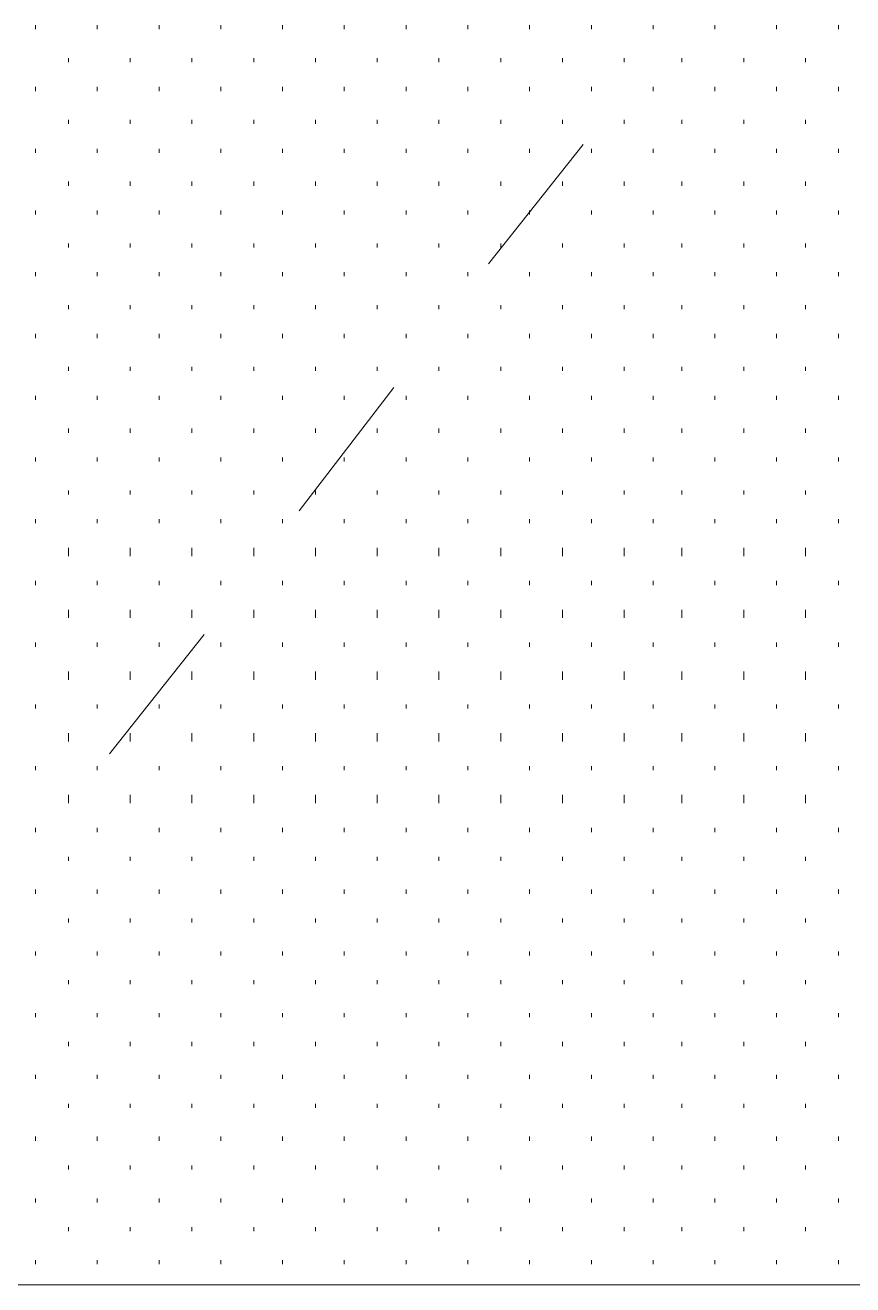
# Model space of a CAD drawing. Header units: inches. Extents: x -6061 to 13621, y -296 to 7483.
# Drawn here: x -5835.84 to -5819.75, y 607.46 to 631.96 of the extents above; entities that cross this region are included whole.
import ezdxf

# ---------------------------------------------------------------- set-up
doc = ezdxf.new("R2010")
doc.units = ezdxf.units.IN
doc.header["$MEASUREMENT"] = 0
doc.layers.get('0').update_dxf_attribs({"linetype": 'CONTINUOUS'})

msp = doc.modelspace()

# ---------------------------------------------------------------- linework, layer by layer
at = {"color": 7, "linetype": 'Continuous', "lineweight": 9, "true_color": 0xffffff}
for p, q in [((-5835.64393, 631.88281), (-5835.64393, 631.9629)), ((-5834.44257, 631.88281), (-5834.44257, 631.9629)), ((-5833.24121, 631.88281), (-5833.24121, 631.9629)), ((-5832.03986, 631.88281), (-5832.03986, 631.9629)), ((-5830.8385, 631.88281), (-5830.8385, 631.9629)), ((-5829.63714, 631.88281), (-5829.63714, 631.9629)), ((-5828.43578, 631.88281), (-5828.43578, 631.9629)), ((-5827.23443, 631.88281), (-5827.23443, 631.9629)), ((-5826.03307, 631.88281), (-5826.03307, 631.9629)), ((-5824.83171, 631.88281), (-5824.83171, 631.9629)), ((-5823.63035, 631.88281), (-5823.63035, 631.9629)), ((-5822.429, 631.88281), (-5822.429, 631.9629)), ((-5821.22764, 631.88281), (-5821.22764, 631.9629)), ((-5820.02628, 631.88281), (-5820.02628, 631.9629)), ((-5835.0032, 631.24208), (-5835.0032, 631.32217)), ((-5833.80185, 631.24208), (-5833.80185, 631.32217)), ((-5832.60049, 631.24208), (-5832.60049, 631.32217)), ((-5831.39913, 631.24208), (-5831.39913, 631.32217)), ((-5830.19777, 631.24208), (-5830.19777, 631.32217)), ((-5828.99642, 631.24208), (-5828.99642, 631.32217)), ((-5827.79506, 631.24208), (-5827.79506, 631.32217)), ((-5826.5937, 631.24208), (-5826.5937, 631.32217)), ((-5825.39234, 631.24208), (-5825.39234, 631.32217)), ((-5824.19099, 631.24208), (-5824.19099, 631.32217)), ((-5823.06972, 631.24208), (-5823.06972, 631.32217)), ((-5821.86836, 631.24208), (-5821.86836, 631.32217)), ((-5820.667, 631.24208), (-5820.667, 631.32217)), ((-5835.64393, 630.68145), (-5835.64393, 630.76154)), ((-5834.44257, 630.68145), (-5834.44257, 630.76154)), ((-5833.24121, 630.68145), (-5833.24121, 630.76154)), ((-5832.03986, 630.68145), (-5832.03986, 630.76154)), ((-5830.8385, 630.68145), (-5830.8385, 630.76154)), ((-5829.63714, 630.68145), (-5829.63714, 630.76154)), ((-5828.43578, 630.68145), (-5828.43578, 630.76154)), ((-5827.23443, 630.68145), (-5827.23443, 630.76154)), ((-5826.03307, 630.68145), (-5826.03307, 630.76154)), ((-5824.83171, 630.68145), (-5824.83171, 630.76154)), ((-5823.63035, 630.68145), (-5823.63035, 630.76154)), ((-5822.429, 630.68145), (-5822.429, 630.76154)), ((-5821.22764, 630.68145), (-5821.22764, 630.76154)), ((-5820.02628, 630.68145), (-5820.02628, 630.76154)), ((-5835.0032, 630.04072), (-5835.0032, 630.12081)), ((-5833.80185, 630.04072), (-5833.80185, 630.12081)), ((-5832.60049, 630.04072), (-5832.60049, 630.12081)), ((-5831.39913, 630.04072), (-5831.39913, 630.12081)), ((-5830.19777, 630.04072), (-5830.19777, 630.12081)), ((-5828.99642, 630.04072), (-5828.99642, 630.12081)), ((-5827.79506, 630.04072), (-5827.79506, 630.12081)), ((-5826.5937, 630.04072), (-5826.5937, 630.12081)), ((-5825.39234, 630.04072), (-5825.39234, 630.12081)), ((-5824.19099, 630.04072), (-5824.19099, 630.12081)), ((-5823.06972, 630.04072), (-5823.06972, 630.12081)), ((-5821.86836, 630.04072), (-5821.86836, 630.12081)), ((-5820.667, 630.04072), (-5820.667, 630.12081)), ((-5835.64393, 629.48009), (-5835.64393, 629.56018)), ((-5834.44257, 629.48009), (-5834.44257, 629.56018)), ((-5833.24121, 629.48009), (-5833.24121, 629.56018)), ((-5832.03986, 629.48009), (-5832.03986, 629.56018)), ((-5830.8385, 629.48009), (-5830.8385, 629.56018)), ((-5829.63714, 629.48009), (-5829.63714, 629.56018)), ((-5828.43578, 629.48009), (-5828.43578, 629.56018)), ((-5827.23443, 629.48009), (-5827.23443, 629.56018)), ((-5826.03307, 629.48009), (-5826.03307, 629.56018)), ((-5824.83171, 629.48009), (-5824.83171, 629.56018)), ((-5823.63035, 629.48009), (-5823.63035, 629.56018)), ((-5822.429, 629.48009), (-5822.429, 629.56018)), ((-5821.22764, 629.48009), (-5821.22764, 629.56018)), ((-5820.02628, 629.48009), (-5820.02628, 629.56018)), ((-5835.0032, 628.83937), (-5835.0032, 628.91946)), ((-5833.80185, 628.83937), (-5833.80185, 628.91946)), ((-5832.60049, 628.83937), (-5832.60049, 628.91946)), ((-5831.39913, 628.83937), (-5831.39913, 628.91946)), ((-5830.19777, 628.83937), (-5830.19777, 628.91946)), ((-5828.99642, 628.83937), (-5828.99642, 628.91946)), ((-5827.79506, 628.83937), (-5827.79506, 628.91946)), ((-5826.5937, 628.83937), (-5826.5937, 628.91946)), ((-5825.39234, 628.83937), (-5825.39234, 628.91946)), ((-5824.19099, 628.83937), (-5824.19099, 628.91946)), ((-5823.06972, 628.83937), (-5823.06972, 628.91946)), ((-5821.86836, 628.83937), (-5821.86836, 628.91946)), ((-5820.667, 628.83937), (-5820.667, 628.91946)), ((-5835.64393, 628.27873), (-5835.64393, 628.35882)), ((-5834.44257, 628.27873), (-5834.44257, 628.35882)), ((-5833.24121, 628.27873), (-5833.24121, 628.35882)), ((-5832.03986, 628.27873), (-5832.03986, 628.35882)), ((-5830.8385, 628.27873), (-5830.8385, 628.35882)), ((-5829.63714, 628.27873), (-5829.63714, 628.35882)), ((-5828.43578, 628.27873), (-5828.43578, 628.35882)), ((-5827.23443, 628.27873), (-5827.23443, 628.35882)), ((-5826.03307, 628.27873), (-5826.03307, 628.35882)), ((-5824.83171, 628.27873), (-5824.83171, 628.35882)), ((-5823.63035, 628.27873), (-5823.63035, 628.35882)), ((-5822.429, 628.27873), (-5822.429, 628.35882)), ((-5821.22764, 628.27873), (-5821.22764, 628.35882)), ((-5820.02628, 628.27873), (-5820.02628, 628.35882)), ((-5835.0032, 627.63801), (-5835.0032, 627.7181)), ((-5833.80185, 627.63801), (-5833.80185, 627.7181)), ((-5832.60049, 627.63801), (-5832.60049, 627.7181)), ((-5831.39913, 627.63801), (-5831.39913, 627.7181)), ((-5830.19777, 627.63801), (-5830.19777, 627.7181)), ((-5828.99642, 627.63801), (-5828.99642, 627.7181)), ((-5827.79506, 627.63801), (-5827.79506, 627.7181)), ((-5826.5937, 627.63801), (-5826.5937, 627.7181)), ((-5825.39234, 627.63801), (-5825.39234, 627.7181)), ((-5824.19099, 627.63801), (-5824.19099, 627.7181)), ((-5823.06972, 627.63801), (-5823.06972, 627.7181)), ((-5821.86836, 627.63801), (-5821.86836, 627.7181)), ((-5820.667, 627.63801), (-5820.667, 627.7181)), ((-5835.64393, 627.07738), (-5835.64393, 627.15747)), ((-5834.44257, 627.07738), (-5834.44257, 627.15747)), ((-5833.24121, 627.07738), (-5833.24121, 627.15747)), ((-5832.03986, 627.07738), (-5832.03986, 627.15747)), ((-5830.8385, 627.07738), (-5830.8385, 627.15747)), ((-5829.63714, 627.07738), (-5829.63714, 627.15747)), ((-5828.43578, 627.07738), (-5828.43578, 627.15747)), ((-5827.23443, 627.07738), (-5827.23443, 627.15747)), ((-5826.03307, 627.07738), (-5826.03307, 627.15747)), ((-5824.83171, 627.07738), (-5824.83171, 627.15747)), ((-5823.63035, 627.07738), (-5823.63035, 627.15747)), ((-5822.429, 627.07738), (-5822.429, 627.15747)), ((-5821.22764, 627.07738), (-5821.22764, 627.15747)), ((-5820.02628, 627.07738), (-5820.02628, 627.15747)), ((-5835.0032, 626.43665), (-5835.0032, 626.51674)), ((-5833.80185, 626.43665), (-5833.80185, 626.51674)), ((-5832.60049, 626.43665), (-5832.60049, 626.51674)), ((-5831.39913, 626.43665), (-5831.39913, 626.51674)), ((-5830.19777, 626.43665), (-5830.19777, 626.51674)), ((-5828.99642, 626.43665), (-5828.99642, 626.51674)), ((-5827.79506, 626.43665), (-5827.79506, 626.51674)), ((-5826.5937, 626.43665), (-5826.5937, 626.51674)), ((-5825.39234, 626.43665), (-5825.39234, 626.51674)), ((-5824.19099, 626.43665), (-5824.19099, 626.51674)), ((-5823.06972, 626.43665), (-5823.06972, 626.51674)), ((-5821.86836, 626.43665), (-5821.86836, 626.51674)), ((-5820.667, 626.43665), (-5820.667, 626.51674)), ((-5835.64393, 625.87602), (-5835.64393, 625.95611)), ((-5834.44257, 625.87602), (-5834.44257, 625.95611)), ((-5833.24121, 625.87602), (-5833.24121, 625.95611)), ((-5832.03986, 625.87602), (-5832.03986, 625.95611)), ((-5830.8385, 625.87602), (-5830.8385, 625.95611)), ((-5829.63714, 625.87602), (-5829.63714, 625.95611)), ((-5828.43578, 625.87602), (-5828.43578, 625.95611)), ((-5827.23443, 625.87602), (-5827.23443, 625.95611)), ((-5826.03307, 625.87602), (-5826.03307, 625.95611)), ((-5824.83171, 625.87602), (-5824.83171, 625.95611)), ((-5823.63035, 625.87602), (-5823.63035, 625.95611)), ((-5822.429, 625.87602), (-5822.429, 625.95611)), ((-5821.22764, 625.87602), (-5821.22764, 625.95611)), ((-5820.02628, 625.87602), (-5820.02628, 625.95611)), ((-5835.0032, 625.23529), (-5835.0032, 625.31538)), ((-5833.80185, 625.23529), (-5833.80185, 625.31538)), ((-5832.60049, 625.23529), (-5832.60049, 625.31538)), ((-5831.39913, 625.23529), (-5831.39913, 625.31538)), ((-5830.19777, 625.23529), (-5830.19777, 625.31538)), ((-5828.99642, 625.23529), (-5828.99642, 625.31538)), ((-5827.79506, 625.23529), (-5827.79506, 625.31538)), ((-5826.5937, 625.23529), (-5826.5937, 625.31538)), ((-5825.39234, 625.23529), (-5825.39234, 625.31538)), ((-5824.19099, 625.23529), (-5824.19099, 625.31538)), ((-5823.06972, 625.23529), (-5823.06972, 625.31538)), ((-5821.86836, 625.23529), (-5821.86836, 625.31538)), ((-5820.667, 625.23529), (-5820.667, 625.31538)), ((-5835.64393, 624.67466), (-5835.64393, 624.75475)), ((-5834.44257, 624.67466), (-5834.44257, 624.75475)), ((-5833.24121, 624.67466), (-5833.24121, 624.75475)), ((-5832.03986, 624.67466), (-5832.03986, 624.75475)), ((-5830.8385, 624.67466), (-5830.8385, 624.75475)), ((-5829.63714, 624.67466), (-5829.63714, 624.75475)), ((-5828.43578, 624.67466), (-5828.43578, 624.75475)), ((-5827.23443, 624.67466), (-5827.23443, 624.75475)), ((-5826.03307, 624.67466), (-5826.03307, 624.75475)), ((-5824.83171, 624.67466), (-5824.83171, 624.75475)), ((-5823.63035, 624.67466), (-5823.63035, 624.75475)), ((-5822.429, 624.67466), (-5822.429, 624.75475)), ((-5821.22764, 624.67466), (-5821.22764, 624.75475)), ((-5820.02628, 624.67466), (-5820.02628, 624.75475)), ((-5835.0032, 624.03394), (-5835.0032, 624.11403)), ((-5833.80185, 624.03394), (-5833.80185, 624.11403)), ((-5832.60049, 624.03394), (-5832.60049, 624.11403)), ((-5831.39913, 624.03394), (-5831.39913, 624.11403)), ((-5830.19777, 624.03394), (-5830.19777, 624.11403)), ((-5828.99642, 624.03394), (-5828.99642, 624.11403)), ((-5827.79506, 624.03394), (-5827.79506, 624.11403)), ((-5826.5937, 624.03394), (-5826.5937, 624.11403)), ((-5825.39234, 624.03394), (-5825.39234, 624.11403)), ((-5824.19099, 624.03394), (-5824.19099, 624.11403)), ((-5823.06972, 624.03394), (-5823.06972, 624.11403)), ((-5821.86836, 624.03394), (-5821.86836, 624.11403)), ((-5820.667, 624.03394), (-5820.667, 624.11403)), ((-5835.64393, 623.4733), (-5835.64393, 623.55339)), ((-5834.44257, 623.4733), (-5834.44257, 623.55339)), ((-5833.24121, 623.4733), (-5833.24121, 623.55339)), ((-5832.03986, 623.4733), (-5832.03986, 623.55339)), ((-5830.8385, 623.4733), (-5830.8385, 623.55339)), ((-5829.63714, 623.4733), (-5829.63714, 623.55339)), ((-5828.43578, 623.4733), (-5828.43578, 623.55339)), ((-5827.23443, 623.4733), (-5827.23443, 623.55339)), ((-5826.03307, 623.4733), (-5826.03307, 623.55339)), ((-5824.83171, 623.4733), (-5824.83171, 623.55339)), ((-5823.63035, 623.4733), (-5823.63035, 623.55339)), ((-5822.429, 623.4733), (-5822.429, 623.55339)), ((-5821.22764, 623.4733), (-5821.22764, 623.55339)), ((-5820.02628, 623.4733), (-5820.02628, 623.55339)), ((-5835.0032, 622.83258), (-5835.0032, 622.91267)), ((-5833.80185, 622.83258), (-5833.80185, 622.91267)), ((-5832.60049, 622.83258), (-5832.60049, 622.91267)), ((-5831.39913, 622.83258), (-5831.39913, 622.91267)), ((-5830.19777, 622.83258), (-5830.19777, 622.91267)), ((-5828.99642, 622.83258), (-5828.99642, 622.91267)), ((-5827.79506, 622.83258), (-5827.79506, 622.91267)), ((-5826.5937, 622.83258), (-5826.5937, 622.91267)), ((-5825.39234, 622.83258), (-5825.39234, 622.91267)), ((-5824.19099, 622.83258), (-5824.19099, 622.91267)), ((-5823.06972, 622.83258), (-5823.06972, 622.91267)), ((-5821.86836, 622.83258), (-5821.86836, 622.91267)), ((-5820.667, 622.83258), (-5820.667, 622.91267)), ((-5835.64393, 622.27195), (-5835.64393, 622.35204)), ((-5834.44257, 622.27195), (-5834.44257, 622.35204)), ((-5833.24121, 622.27195), (-5833.24121, 622.35204)), ((-5832.03986, 622.27195), (-5832.03986, 622.35204)), ((-5830.8385, 622.27195), (-5830.8385, 622.35204)), ((-5829.63714, 622.27195), (-5829.63714, 622.35204)), ((-5828.43578, 622.27195), (-5828.43578, 622.35204)), ((-5827.23443, 622.27195), (-5827.23443, 622.35204)), ((-5826.03307, 622.27195), (-5826.03307, 622.35204)), ((-5824.83171, 622.27195), (-5824.83171, 622.35204)), ((-5823.63035, 622.27195), (-5823.63035, 622.35204)), ((-5822.429, 622.27195), (-5822.429, 622.35204)), ((-5821.22764, 622.27195), (-5821.22764, 622.35204)), ((-5820.02628, 622.27195), (-5820.02628, 622.35204)), ((-5835.0032, 621.63122), (-5835.0032, 621.7914)), ((-5833.80185, 621.63122), (-5833.80185, 621.7914)), ((-5832.60049, 621.63122), (-5832.60049, 621.7914)), ((-5831.39913, 621.63122), (-5831.39913, 621.7914)), ((-5830.19777, 621.63122), (-5830.19777, 621.7914)), ((-5828.99642, 621.63122), (-5828.99642, 621.7914)), ((-5827.79506, 621.63122), (-5827.79506, 621.7914)), ((-5826.5937, 621.63122), (-5826.5937, 621.7914)), ((-5825.39234, 621.63122), (-5825.39234, 621.7914)), ((-5824.19099, 621.63122), (-5824.19099, 621.7914)), ((-5823.06972, 621.63122), (-5823.06972, 621.7914)), ((-5821.86836, 621.63122), (-5821.86836, 621.7914)), ((-5820.667, 621.63122), (-5820.667, 621.7914)), ((-5835.64393, 621.07059), (-5835.64393, 621.15068)), ((-5834.44257, 621.07059), (-5834.44257, 621.15068)), ((-5833.24121, 621.07059), (-5833.24121, 621.15068)), ((-5832.03986, 621.07059), (-5832.03986, 621.15068)), ((-5830.8385, 621.07059), (-5830.8385, 621.15068)), ((-5829.63714, 621.07059), (-5829.63714, 621.15068)), ((-5828.43578, 621.07059), (-5828.43578, 621.15068)), ((-5827.23443, 621.07059), (-5827.23443, 621.15068)), ((-5826.03307, 621.07059), (-5826.03307, 621.15068)), ((-5824.83171, 621.07059), (-5824.83171, 621.15068)), ((-5823.63035, 621.07059), (-5823.63035, 621.15068)), ((-5822.429, 621.07059), (-5822.429, 621.15068)), ((-5821.22764, 621.07059), (-5821.22764, 621.15068)), ((-5820.02628, 621.07059), (-5820.02628, 621.15068)), ((-5835.0032, 620.42986), (-5835.0032, 620.59005)), ((-5833.80185, 620.42986), (-5833.80185, 620.59005)), ((-5832.60049, 620.42986), (-5832.60049, 620.59005)), ((-5831.39913, 620.42986), (-5831.39913, 620.59005)), ((-5830.19777, 620.42986), (-5830.19777, 620.59005)), ((-5828.99642, 620.42986), (-5828.99642, 620.59005)), ((-5827.79506, 620.42986), (-5827.79506, 620.59005)), ((-5826.5937, 620.42986), (-5826.5937, 620.59005)), ((-5825.39234, 620.42986), (-5825.39234, 620.59005)), ((-5824.19099, 620.42986), (-5824.19099, 620.59005)), ((-5823.06972, 620.42986), (-5823.06972, 620.59005)), ((-5821.86836, 620.42986), (-5821.86836, 620.59005)), ((-5820.667, 620.42986), (-5820.667, 620.59005)), ((-5835.64393, 619.86923), (-5835.64393, 619.94932)), ((-5834.44257, 619.86923), (-5834.44257, 619.94932)), ((-5833.24121, 619.86923), (-5833.24121, 619.94932)), ((-5832.03986, 619.86923), (-5832.03986, 619.94932)), ((-5830.8385, 619.86923), (-5830.8385, 619.94932)), ((-5829.63714, 619.86923), (-5829.63714, 619.94932)), ((-5828.43578, 619.86923), (-5828.43578, 619.94932)), ((-5827.23443, 619.86923), (-5827.23443, 619.94932)), ((-5826.03307, 619.86923), (-5826.03307, 619.94932)), ((-5824.83171, 619.86923), (-5824.83171, 619.94932)), ((-5823.63035, 619.86923), (-5823.63035, 619.94932)), ((-5822.429, 619.86923), (-5822.429, 619.94932)), ((-5821.22764, 619.86923), (-5821.22764, 619.94932)), ((-5820.02628, 619.86923), (-5820.02628, 619.94932)), ((-5835.0032, 619.22851), (-5835.0032, 619.38869)), ((-5833.80185, 619.22851), (-5833.80185, 619.38869)), ((-5832.60049, 619.22851), (-5832.60049, 619.38869)), ((-5831.39913, 619.22851), (-5831.39913, 619.38869)), ((-5830.19777, 619.22851), (-5830.19777, 619.38869)), ((-5828.99642, 619.22851), (-5828.99642, 619.38869)), ((-5827.79506, 619.22851), (-5827.79506, 619.38869)), ((-5826.5937, 619.22851), (-5826.5937, 619.38869)), ((-5825.39234, 619.22851), (-5825.39234, 619.38869)), ((-5824.19099, 619.22851), (-5824.19099, 619.38869)), ((-5823.06972, 619.22851), (-5823.06972, 619.38869)), ((-5821.86836, 619.22851), (-5821.86836, 619.38869)), ((-5820.667, 619.22851), (-5820.667, 619.38869)), ((-5835.64393, 618.66787), (-5835.64393, 618.74796)), ((-5834.44257, 618.66787), (-5834.44257, 618.74796)), ((-5833.24121, 618.66787), (-5833.24121, 618.74796)), ((-5832.03986, 618.66787), (-5832.03986, 618.74796)), ((-5830.8385, 618.66787), (-5830.8385, 618.74796)), ((-5829.63714, 618.66787), (-5829.63714, 618.74796)), ((-5828.43578, 618.66787), (-5828.43578, 618.74796)), ((-5827.23443, 618.66787), (-5827.23443, 618.74796)), ((-5826.03307, 618.66787), (-5826.03307, 618.74796)), ((-5824.83171, 618.66787), (-5824.83171, 618.74796)), ((-5823.63035, 618.66787), (-5823.63035, 618.74796)), ((-5822.429, 618.66787), (-5822.429, 618.74796)), ((-5821.22764, 618.66787), (-5821.22764, 618.74796)), ((-5820.02628, 618.66787), (-5820.02628, 618.74796)), ((-5835.0032, 618.02715), (-5835.0032, 618.18733)), ((-5833.80185, 618.02715), (-5833.80185, 618.18733)), ((-5832.60049, 618.02715), (-5832.60049, 618.18733)), ((-5831.39913, 618.02715), (-5831.39913, 618.18733)), ((-5830.19777, 618.02715), (-5830.19777, 618.18733)), ((-5828.99642, 618.02715), (-5828.99642, 618.18733)), ((-5827.79506, 618.02715), (-5827.79506, 618.18733)), ((-5826.5937, 618.02715), (-5826.5937, 618.18733)), ((-5825.39234, 618.02715), (-5825.39234, 618.18733)), ((-5824.19099, 618.02715), (-5824.19099, 618.18733)), ((-5823.06972, 618.02715), (-5823.06972, 618.18733)), ((-5821.86836, 618.02715), (-5821.86836, 618.18733)), ((-5820.667, 618.02715), (-5820.667, 618.18733)), ((-5835.64393, 617.46652), (-5835.64393, 617.54661)), ((-5834.44257, 617.46652), (-5834.44257, 617.54661)), ((-5833.24121, 617.46652), (-5833.24121, 617.54661)), ((-5832.03986, 617.46652), (-5832.03986, 617.54661)), ((-5830.8385, 617.46652), (-5830.8385, 617.54661)), ((-5829.63714, 617.46652), (-5829.63714, 617.54661)), ((-5828.43578, 617.46652), (-5828.43578, 617.54661)), ((-5827.23443, 617.46652), (-5827.23443, 617.54661)), ((-5826.03307, 617.46652), (-5826.03307, 617.54661)), ((-5824.83171, 617.46652), (-5824.83171, 617.54661)), ((-5823.63035, 617.46652), (-5823.63035, 617.54661)), ((-5822.429, 617.46652), (-5822.429, 617.54661)), ((-5821.22764, 617.46652), (-5821.22764, 617.54661)), ((-5820.02628, 617.46652), (-5820.02628, 617.54661)), ((-5835.0032, 616.82579), (-5835.0032, 616.98597)), ((-5833.80185, 616.82579), (-5833.80185, 616.98597)), ((-5832.60049, 616.82579), (-5832.60049, 616.98597)), ((-5831.39913, 616.82579), (-5831.39913, 616.98597)), ((-5830.19777, 616.82579), (-5830.19777, 616.98597)), ((-5828.99642, 616.82579), (-5828.99642, 616.98597)), ((-5827.79506, 616.82579), (-5827.79506, 616.98597)), ((-5826.5937, 616.82579), (-5826.5937, 616.98597)), ((-5825.39234, 616.82579), (-5825.39234, 616.98597)), ((-5824.19099, 616.82579), (-5824.19099, 616.98597)), ((-5823.06972, 616.82579), (-5823.06972, 616.98597)), ((-5821.86836, 616.82579), (-5821.86836, 616.98597)), ((-5820.667, 616.82579), (-5820.667, 616.98597)), ((-5835.64393, 616.26516), (-5835.64393, 616.34525)), ((-5834.44257, 616.26516), (-5834.44257, 616.34525)), ((-5833.24121, 616.26516), (-5833.24121, 616.34525)), ((-5832.03986, 616.26516), (-5832.03986, 616.34525)), ((-5830.8385, 616.26516), (-5830.8385, 616.34525)), ((-5829.63714, 616.26516), (-5829.63714, 616.34525)), ((-5828.43578, 616.26516), (-5828.43578, 616.34525)), ((-5827.23443, 616.26516), (-5827.23443, 616.34525)), ((-5826.03307, 616.26516), (-5826.03307, 616.34525)), ((-5824.83171, 616.26516), (-5824.83171, 616.34525)), ((-5823.63035, 616.26516), (-5823.63035, 616.34525)), ((-5822.429, 616.26516), (-5822.429, 616.34525)), ((-5821.22764, 616.26516), (-5821.22764, 616.34525)), ((-5820.02628, 616.26516), (-5820.02628, 616.34525)), ((-5835.0032, 615.70452), (-5835.0032, 615.78462)), ((-5833.80185, 615.70452), (-5833.80185, 615.78462)), ((-5832.60049, 615.70452), (-5832.60049, 615.78462)), ((-5831.39913, 615.70452), (-5831.39913, 615.78462)), ((-5830.19777, 615.70452), (-5830.19777, 615.78462)), ((-5828.99642, 615.70452), (-5828.99642, 615.78462)), ((-5827.79506, 615.70452), (-5827.79506, 615.78462)), ((-5826.5937, 615.70452), (-5826.5937, 615.78462)), ((-5825.39234, 615.70452), (-5825.39234, 615.78462)), ((-5824.19099, 615.70452), (-5824.19099, 615.78462)), ((-5823.06972, 615.70452), (-5823.06972, 615.78462)), ((-5821.86836, 615.70452), (-5821.86836, 615.78462)), ((-5820.667, 615.70452), (-5820.667, 615.78462)), ((-5835.64393, 615.0638), (-5835.64393, 615.14389)), ((-5834.44257, 615.0638), (-5834.44257, 615.14389)), ((-5833.24121, 615.0638), (-5833.24121, 615.14389)), ((-5832.03986, 615.0638), (-5832.03986, 615.14389)), ((-5830.8385, 615.0638), (-5830.8385, 615.14389)), ((-5829.63714, 615.0638), (-5829.63714, 615.14389)), ((-5828.43578, 615.0638), (-5828.43578, 615.14389)), ((-5827.23443, 615.0638), (-5827.23443, 615.14389)), ((-5826.03307, 615.0638), (-5826.03307, 615.14389)), ((-5824.83171, 615.0638), (-5824.83171, 615.14389)), ((-5823.63035, 615.0638), (-5823.63035, 615.14389)), ((-5822.429, 615.0638), (-5822.429, 615.14389)), ((-5821.22764, 615.0638), (-5821.22764, 615.14389)), ((-5820.02628, 615.0638), (-5820.02628, 615.14389)), ((-5835.0032, 614.50317), (-5835.0032, 614.58326)), ((-5833.80185, 614.50317), (-5833.80185, 614.58326)), ((-5832.60049, 614.50317), (-5832.60049, 614.58326)), ((-5831.39913, 614.50317), (-5831.39913, 614.58326)), ((-5830.19777, 614.50317), (-5830.19777, 614.58326)), ((-5828.99642, 614.50317), (-5828.99642, 614.58326)), ((-5827.79506, 614.50317), (-5827.79506, 614.58326)), ((-5826.5937, 614.50317), (-5826.5937, 614.58326)), ((-5825.39234, 614.50317), (-5825.39234, 614.58326)), ((-5824.19099, 614.50317), (-5824.19099, 614.58326)), ((-5823.06972, 614.50317), (-5823.06972, 614.58326)), ((-5821.86836, 614.50317), (-5821.86836, 614.58326)), ((-5820.667, 614.50317), (-5820.667, 614.58326)), ((-5835.64393, 613.86244), (-5835.64393, 613.94253)), ((-5834.44257, 613.86244), (-5834.44257, 613.94253)), ((-5833.24121, 613.86244), (-5833.24121, 613.94253)), ((-5832.03986, 613.86244), (-5832.03986, 613.94253)), ((-5830.8385, 613.86244), (-5830.8385, 613.94253)), ((-5829.63714, 613.86244), (-5829.63714, 613.94253)), ((-5828.43578, 613.86244), (-5828.43578, 613.94253)), ((-5827.23443, 613.86244), (-5827.23443, 613.94253)), ((-5826.03307, 613.86244), (-5826.03307, 613.94253)), ((-5824.83171, 613.86244), (-5824.83171, 613.94253)), ((-5823.63035, 613.86244), (-5823.63035, 613.94253)), ((-5822.429, 613.86244), (-5822.429, 613.94253)), ((-5821.22764, 613.86244), (-5821.22764, 613.94253)), ((-5820.02628, 613.86244), (-5820.02628, 613.94253)), ((-5835.0032, 613.30181), (-5835.0032, 613.3819)), ((-5833.80185, 613.30181), (-5833.80185, 613.3819)), ((-5832.60049, 613.30181), (-5832.60049, 613.3819)), ((-5831.39913, 613.30181), (-5831.39913, 613.3819)), ((-5830.19777, 613.30181), (-5830.19777, 613.3819)), ((-5828.99642, 613.30181), (-5828.99642, 613.3819)), ((-5827.79506, 613.30181), (-5827.79506, 613.3819)), ((-5826.5937, 613.30181), (-5826.5937, 613.3819)), ((-5825.39234, 613.30181), (-5825.39234, 613.3819)), ((-5824.19099, 613.30181), (-5824.19099, 613.3819)), ((-5823.06972, 613.30181), (-5823.06972, 613.3819)), ((-5821.86836, 613.30181), (-5821.86836, 613.3819)), ((-5820.667, 613.30181), (-5820.667, 613.3819)), ((-5835.64393, 612.66109), (-5835.64393, 612.74118)), ((-5834.44257, 612.66109), (-5834.44257, 612.74118)), ((-5833.24121, 612.66109), (-5833.24121, 612.74118)), ((-5832.03986, 612.66109), (-5832.03986, 612.74118)), ((-5830.8385, 612.66109), (-5830.8385, 612.74118)), ((-5829.63714, 612.66109), (-5829.63714, 612.74118)), ((-5828.43578, 612.66109), (-5828.43578, 612.74118)), ((-5827.23443, 612.66109), (-5827.23443, 612.74118)), ((-5826.03307, 612.66109), (-5826.03307, 612.74118)), ((-5824.83171, 612.66109), (-5824.83171, 612.74118)), ((-5823.63035, 612.66109), (-5823.63035, 612.74118)), ((-5822.429, 612.66109), (-5822.429, 612.74118)), ((-5821.22764, 612.66109), (-5821.22764, 612.74118)), ((-5820.02628, 612.66109), (-5820.02628, 612.74118)), ((-5835.0032, 612.10045), (-5835.0032, 612.18054)), ((-5833.80185, 612.10045), (-5833.80185, 612.18054)), ((-5832.60049, 612.10045), (-5832.60049, 612.18054)), ((-5831.39913, 612.10045), (-5831.39913, 612.18054)), ((-5830.19777, 612.10045), (-5830.19777, 612.18054)), ((-5828.99642, 612.10045), (-5828.99642, 612.18054)), ((-5827.79506, 612.10045), (-5827.79506, 612.18054)), ((-5826.5937, 612.10045), (-5826.5937, 612.18054)), ((-5825.39234, 612.10045), (-5825.39234, 612.18054)), ((-5824.19099, 612.10045), (-5824.19099, 612.18054)), ((-5823.06972, 612.10045), (-5823.06972, 612.18054)), ((-5821.86836, 612.10045), (-5821.86836, 612.18054)), ((-5820.667, 612.10045), (-5820.667, 612.18054)), ((-5835.64393, 611.45973), (-5835.64393, 611.53982)), ((-5834.44257, 611.45973), (-5834.44257, 611.53982)), ((-5833.24121, 611.45973), (-5833.24121, 611.53982)), ((-5832.03986, 611.45973), (-5832.03986, 611.53982)), ((-5830.8385, 611.45973), (-5830.8385, 611.53982)), ((-5829.63714, 611.45973), (-5829.63714, 611.53982)), ((-5828.43578, 611.45973), (-5828.43578, 611.53982)), ((-5827.23443, 611.45973), (-5827.23443, 611.53982)), ((-5826.03307, 611.45973), (-5826.03307, 611.53982)), ((-5824.83171, 611.45973), (-5824.83171, 611.53982)), ((-5823.63035, 611.45973), (-5823.63035, 611.53982)), ((-5822.429, 611.45973), (-5822.429, 611.53982)), ((-5821.22764, 611.45973), (-5821.22764, 611.53982)), ((-5820.02628, 611.45973), (-5820.02628, 611.53982)), ((-5835.0032, 610.89909), (-5835.0032, 610.97919)), ((-5833.80185, 610.89909), (-5833.80185, 610.97919)), ((-5832.60049, 610.89909), (-5832.60049, 610.97919)), ((-5831.39913, 610.89909), (-5831.39913, 610.97919)), ((-5830.19777, 610.89909), (-5830.19777, 610.97919)), ((-5828.99642, 610.89909), (-5828.99642, 610.97919)), ((-5827.79506, 610.89909), (-5827.79506, 610.97919)), ((-5826.5937, 610.89909), (-5826.5937, 610.97919)), ((-5825.39234, 610.89909), (-5825.39234, 610.97919)), ((-5824.19099, 610.89909), (-5824.19099, 610.97919)), ((-5823.06972, 610.89909), (-5823.06972, 610.97919)), ((-5821.86836, 610.89909), (-5821.86836, 610.97919)), ((-5820.667, 610.89909), (-5820.667, 610.97919)), ((-5835.64393, 610.25837), (-5835.64393, 610.33846)), ((-5834.44257, 610.25837), (-5834.44257, 610.33846)), ((-5833.24121, 610.25837), (-5833.24121, 610.33846)), ((-5832.03986, 610.25837), (-5832.03986, 610.33846)), ((-5830.8385, 610.25837), (-5830.8385, 610.33846)), ((-5829.63714, 610.25837), (-5829.63714, 610.33846)), ((-5828.43578, 610.25837), (-5828.43578, 610.33846)), ((-5827.23443, 610.25837), (-5827.23443, 610.33846)), ((-5826.03307, 610.25837), (-5826.03307, 610.33846)), ((-5824.83171, 610.25837), (-5824.83171, 610.33846)), ((-5823.63035, 610.25837), (-5823.63035, 610.33846)), ((-5822.429, 610.25837), (-5822.429, 610.33846)), ((-5821.22764, 610.25837), (-5821.22764, 610.33846)), ((-5820.02628, 610.25837), (-5820.02628, 610.33846)), ((-5835.0032, 609.69774), (-5835.0032, 609.77783)), ((-5833.80185, 609.69774), (-5833.80185, 609.77783)), ((-5832.60049, 609.69774), (-5832.60049, 609.77783)), ((-5831.39913, 609.69774), (-5831.39913, 609.77783)), ((-5830.19777, 609.69774), (-5830.19777, 609.77783)), ((-5828.99642, 609.69774), (-5828.99642, 609.77783)), ((-5827.79506, 609.69774), (-5827.79506, 609.77783)), ((-5826.5937, 609.69774), (-5826.5937, 609.77783)), ((-5825.39234, 609.69774), (-5825.39234, 609.77783)), ((-5824.19099, 609.69774), (-5824.19099, 609.77783)), ((-5823.06972, 609.69774), (-5823.06972, 609.77783)), ((-5821.86836, 609.69774), (-5821.86836, 609.77783)), ((-5820.667, 609.69774), (-5820.667, 609.77783)), ((-5835.64393, 609.05701), (-5835.64393, 609.1371)), ((-5834.44257, 609.05701), (-5834.44257, 609.1371)), ((-5833.24121, 609.05701), (-5833.24121, 609.1371)), ((-5832.03986, 609.05701), (-5832.03986, 609.1371)), ((-5830.8385, 609.05701), (-5830.8385, 609.1371)), ((-5829.63714, 609.05701), (-5829.63714, 609.1371)), ((-5828.43578, 609.05701), (-5828.43578, 609.1371)), ((-5827.23443, 609.05701), (-5827.23443, 609.1371)), ((-5826.03307, 609.05701), (-5826.03307, 609.1371)), ((-5824.83171, 609.05701), (-5824.83171, 609.1371)), ((-5823.63035, 609.05701), (-5823.63035, 609.1371)), ((-5822.429, 609.05701), (-5822.429, 609.1371)), ((-5821.22764, 609.05701), (-5821.22764, 609.1371)), ((-5820.02628, 609.05701), (-5820.02628, 609.1371)), ((-5835.0032, 608.49638), (-5835.0032, 608.57647)), ((-5833.80185, 608.49638), (-5833.80185, 608.57647)), ((-5832.60049, 608.49638), (-5832.60049, 608.57647)), ((-5831.39913, 608.49638), (-5831.39913, 608.57647)), ((-5830.19777, 608.49638), (-5830.19777, 608.57647)), ((-5828.99642, 608.49638), (-5828.99642, 608.57647)), ((-5827.79506, 608.49638), (-5827.79506, 608.57647)), ((-5826.5937, 608.49638), (-5826.5937, 608.57647)), ((-5825.39234, 608.49638), (-5825.39234, 608.57647)), ((-5824.19099, 608.49638), (-5824.19099, 608.57647)), ((-5823.06972, 608.49638), (-5823.06972, 608.57647)), ((-5821.86836, 608.49638), (-5821.86836, 608.57647)), ((-5820.667, 608.49638), (-5820.667, 608.57647)), ((-5835.64393, 607.85566), (-5835.64393, 607.93575)), ((-5834.44257, 607.85566), (-5834.44257, 607.93575)), ((-5833.24121, 607.85566), (-5833.24121, 607.93575)), ((-5832.03986, 607.85566), (-5832.03986, 607.93575)), ((-5830.8385, 607.85566), (-5830.8385, 607.93575)), ((-5829.63714, 607.85566), (-5829.63714, 607.93575)), ((-5828.43578, 607.85566), (-5828.43578, 607.93575)), ((-5827.23443, 607.85566), (-5827.23443, 607.93575)), ((-5826.03307, 607.85566), (-5826.03307, 607.93575)), ((-5824.83171, 607.85566), (-5824.83171, 607.93575)), ((-5823.63035, 607.85566), (-5823.63035, 607.93575)), ((-5822.429, 607.85566), (-5822.429, 607.93575)), ((-5821.22764, 607.85566), (-5821.22764, 607.93575)), ((-5820.02628, 607.85566), (-5820.02628, 607.93575))]:
    msp.add_line(p, q, dxfattribs=at)
at = {"color": 7, "linetype": 'Continuous', "lineweight": 9, "true_color": 0x000007}
for p, q in [((-5826.83397, 627.31765), (-5824.99189, 629.64027)), ((-5830.51814, 622.51222), (-5828.67605, 624.91493)), ((-5834.2023, 617.78688), (-5832.36022, 620.1095)), ((-5806.09053, 607.4552), (-5842.13126, 607.4552))]:
    msp.add_line(p, q, dxfattribs=at)

doc.saveas('drawing.dxf')
